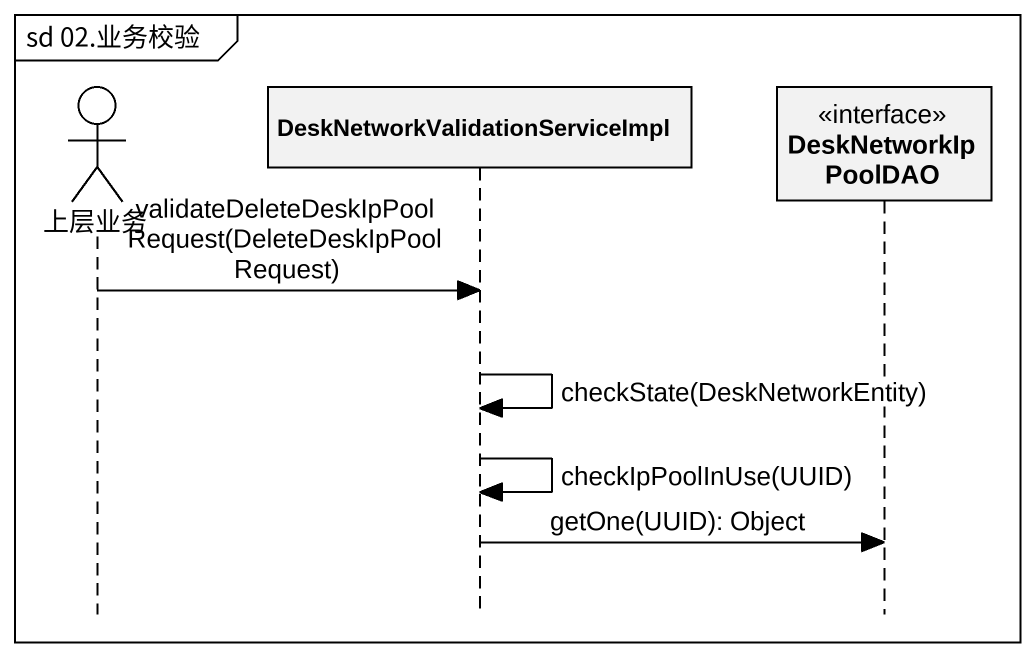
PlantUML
@startuml
mainframe sd 02.业务校验
hide footbox
actor 上层业务
participant "DeskNetworkValidationServiceImpl" as DeskNetworkValidationService
participant DeskNetworkIpPoolDAO <<interface>>

上层业务 -> DeskNetworkValidationService : validateDeleteDeskIpPoolRequest(DeleteDeskIpPoolRequest)
DeskNetworkValidationService -> DeskNetworkValidationService : checkState(DeskNetworkEntity)
DeskNetworkValidationService -> DeskNetworkValidationService : checkIpPoolInUse(UUID)
DeskNetworkValidationService -> DeskNetworkIpPoolDAO : getOne(UUID): Object
@enduml
